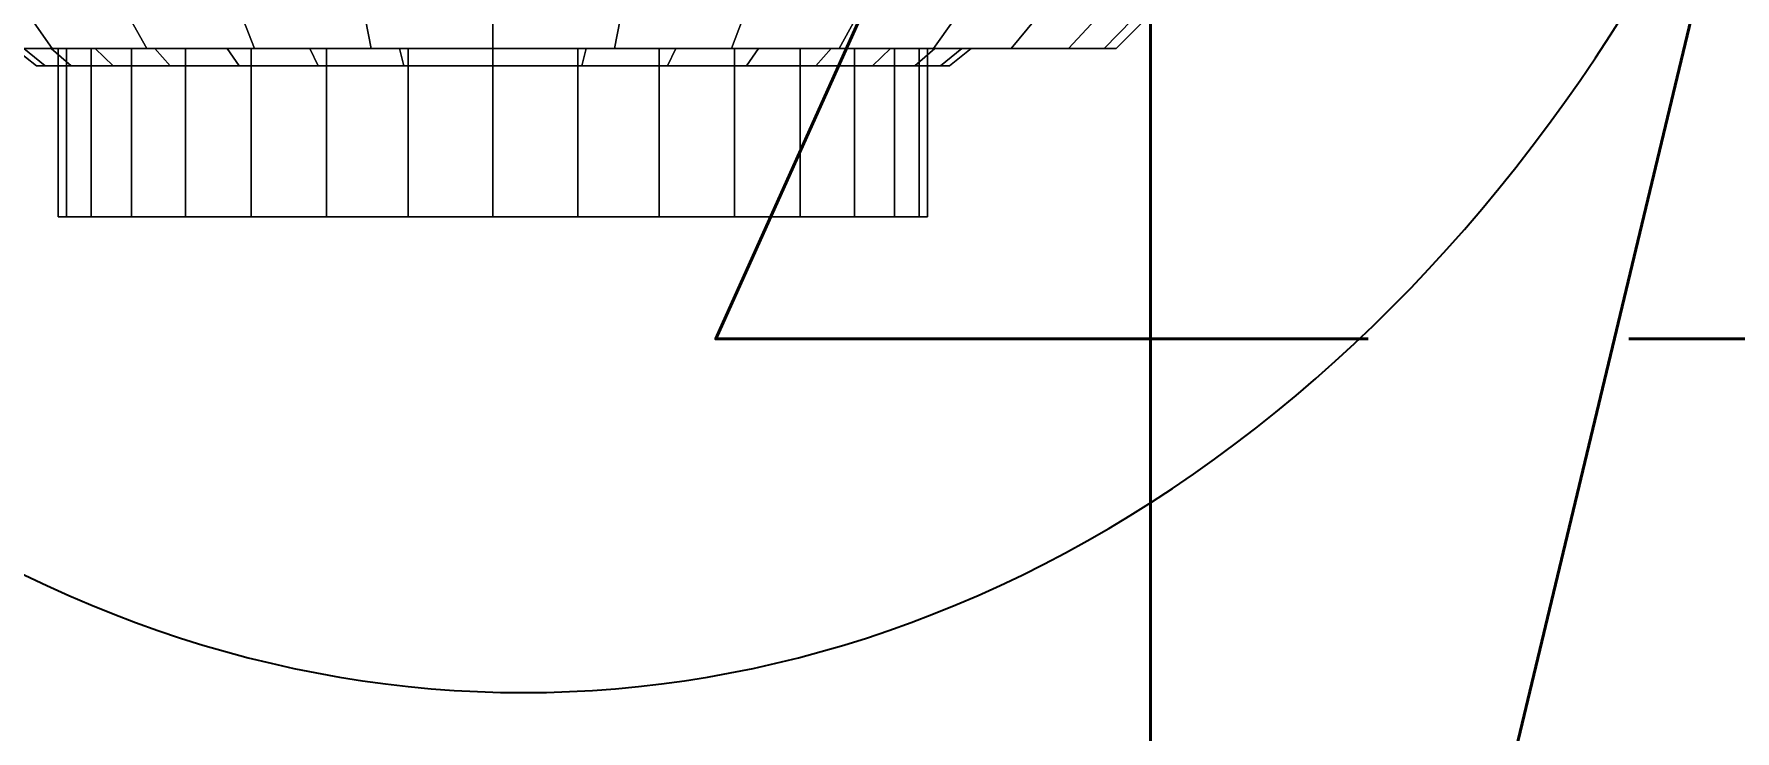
# Model space of a CAD drawing. Header units: millimetres. Extents: x -92759 to 184353, y -15225 to 86714.
# Drawn here: x -70428.9 to -70135.5, y 39227.7 to 39347.9 of the extents above; entities that cross this region are included whole.
import ezdxf

# ---------------------------------------------------------------- set-up
doc = ezdxf.new("R2010")
doc.units = ezdxf.units.MM
doc.linetypes.add('HIDDEN', pattern=[0.375, 0.25, -0.125])
for name, color, linetype in [('0-1', 9, 'Continuous'), ('A-_DETA----_E-2', 9, 'Continuous'), ('E-_LITG _ CKT -DB', 1, 'HIDDEN'), ('E-legend', 1, 'Continuous'), ('M-ACMV-EAF', 86, 'Continuous'), ('M-ACMV_FCU', 5, 'Continuous')]:
    doc.layers.add(name, color=color, linetype=linetype)
doc.layers.add('A-_DETA----_E-6', color=7, linetype='Continuous', true_color=0x969696)
doc.styles.add('Simplex', font='simplex_.ttf', dxfattribs={"width": 0.7, "height": 450})

# ---------------------------------------------------------------- blocks, each defined once
blk = doc.blocks.new('A$Cb2bf8f38')
at = {"layer": 'A-_DETA----_E-2'}
blk.add_ellipse((-27411.5, 7013.07), major_axis=(0, 320), ratio=0.767386, start_param=1.570796, end_param=4.712389, dxfattribs=at)
at = {"layer": 'A-_DETA----_E-6'}
blk.add_ellipse((-27411.5, 7013.07), major_axis=(0, 320), ratio=0.767386, start_param=1.570796, end_param=4.712389, dxfattribs=at)
blk = doc.blocks.new('A$Cccd3aec5')
at = {"layer": 'E-legend', "lineweight": 25, "style": 'Simplex', "width": 0.7}
blk.add_text('L4A', height=250, dxfattribs=at).set_placement((341.03, 366.01))
blk = doc.blocks.new('EL_B8_L1_R4')
at = {"layer": 'E-_LITG _ CKT -DB', "ltscale": 0.5}
blk.add_blockref('A$Cccd3aec5', (-17076.41, -34253.62), dxfattribs=at)
blk = doc.blocks.new('A$C1d36b151')
at = {"layer": 'M-ACMV-EAF', "lineweight": 5, "invisible_edges": 14}
for points in [[(-197, 67.22, 49.74), (-197, 68.66, 64.38), (-197, 101.16, 64.38), (-197, 99.09, 43.4)], [(-197, 68.66, 64.38), (-197, 67.22, 79.01), (-197, 99.09, 85.35), (-197, 101.16, 64.38)], [(-197, 62.95, 35.67), (-197, 67.22, 49.74), (-197, 99.09, 43.4), (-197, 92.98, 23.24)], [(-197, 67.22, 79.01), (-197, 62.95, 93.08), (-197, 92.98, 105.51), (-197, 99.09, 85.35)], [(-197, 56.02, 22.71), (-197, 62.95, 35.67), (-197, 92.98, 23.24), (-197, 83.04, 4.65)], [(-197, 62.95, 93.08), (-197, 56.02, 106.04), (-197, 83.04, 124.1), (-197, 92.98, 105.51)], [(-197, 46.69, 11.34), (-197, 56.02, 22.71), (-197, 83.04, 4.65), (-197, 69.67, -11.64)], [(-197, 56.02, 106.04), (-197, 46.69, 117.41), (-197, 69.67, 140.39), (-197, 83.04, 124.1)], [(-200, 67.22, 49.74), (-200, 68.66, 64.38), (-200, 72.41, 64.38), (-200, 70.9, 49.01)], [(-200, 68.66, 64.38), (-200, 67.22, 79.01), (-200, 70.9, 79.74), (-200, 72.41, 64.38)], [(-200, 62.95, 35.67), (-200, 67.22, 49.74), (-200, 70.9, 49.01), (-200, 66.42, 34.24)], [(-200, 67.22, 79.01), (-200, 62.95, 93.08), (-200, 66.42, 94.51), (-200, 70.9, 79.74)], [(-226, 57.41, 51.69), (-226, 58.66, 64.38), (-226, 68.66, 64.38), (-226, 67.22, 49.74)], [(-226, 58.66, 64.38), (-226, 57.41, 77.06), (-226, 67.22, 79.01), (-226, 68.66, 64.38)], [(-197, 35.33, 2.02), (-197, 46.69, 11.34), (-197, 69.67, -11.64), (-197, 53.38, -25.01)], [(-197, 46.69, 117.41), (-197, 35.33, 126.74), (-197, 53.38, 153.76), (-197, 69.67, 140.39)], [(-226, 53.71, 39.5), (-226, 57.41, 51.69), (-226, 67.22, 49.74), (-226, 62.95, 35.67)], [(-226, 57.41, 77.06), (-226, 53.71, 89.25), (-226, 62.95, 93.08), (-226, 67.22, 79.01)], [(-200, 56.02, 22.71), (-200, 62.95, 35.67), (-200, 66.42, 34.24), (-200, 59.14, 20.62)], [(-200, 62.95, 93.08), (-200, 56.02, 106.04), (-200, 59.14, 108.13), (-200, 66.42, 94.51)], [(-226, 47.71, 28.26), (-226, 53.71, 39.5), (-226, 62.95, 35.67), (-226, 56.02, 22.71)], [(-226, 53.71, 89.25), (-226, 47.71, 100.49), (-226, 56.02, 106.04), (-226, 62.95, 93.08)], [(-200, 46.69, 11.34), (-200, 56.02, 22.71), (-200, 59.14, 20.62), (-200, 49.34, 8.69)], [(-200, 56.02, 106.04), (-200, 46.69, 117.41), (-200, 49.34, 120.06), (-200, 59.14, 108.13)], [(-226, 39.62, 18.41), (-226, 47.71, 28.26), (-226, 56.02, 22.71), (-226, 46.69, 11.34)], [(-226, 47.71, 100.49), (-226, 39.62, 110.34), (-226, 46.69, 117.41), (-226, 56.02, 106.04)], [(-197, 22.36, -4.92), (-197, 35.33, 2.02), (-197, 53.38, -25.01), (-197, 34.8, -34.94)], [(-197, 35.33, 126.74), (-197, 22.36, 133.67), (-197, 34.8, 163.69), (-197, 53.38, 153.76)], [(-200, 35.33, 2.02), (-200, 46.69, 11.34), (-200, 49.34, 8.69), (-200, 37.41, -1.1)], [(-200, 46.69, 117.41), (-200, 35.33, 126.74), (-200, 37.41, 129.85), (-200, 49.34, 120.06)], [(-226, 29.77, 10.33), (-226, 39.62, 18.41), (-226, 46.69, 11.34), (-226, 35.33, 2.02)], [(-226, 39.62, 110.34), (-226, 29.77, 118.42), (-226, 35.33, 126.74), (-226, 46.69, 117.41)], [(-226, 18.53, 4.32), (-226, 29.77, 10.33), (-226, 35.33, 2.02), (-226, 22.36, -4.92)], [(-226, 29.77, 118.42), (-226, 18.53, 124.43), (-226, 22.36, 133.67), (-226, 35.33, 126.74)], [(-200, 22.36, -4.92), (-200, 35.33, 2.02), (-200, 37.41, -1.1), (-200, 23.8, -8.38)], [(-200, 35.33, 126.74), (-200, 22.36, 133.67), (-200, 23.8, 137.13), (-200, 37.41, 129.85)], [(-197, 8.29, -9.18), (-197, 22.36, -4.92), (-197, 34.8, -34.94), (-197, 14.63, -41.06)], [(-197, 22.36, 133.67), (-197, 8.29, 137.93), (-197, 14.63, 169.81), (-197, 34.8, 163.69)], [(-200, 8.29, -9.18), (-200, 22.36, -4.92), (-200, 23.8, -8.38), (-200, 9.02, -12.86)], [(-200, 22.36, 133.67), (-200, 8.29, 137.93), (-200, 9.02, 141.61), (-200, 23.8, 137.13)], [(-226, 6.34, 0.62), (-226, 18.53, 4.32), (-226, 22.36, -4.92), (-226, 8.29, -9.18)], [(-226, 18.53, 124.43), (-226, 6.34, 128.13), (-226, 8.29, 137.93), (-226, 22.36, 133.67)], [(-197, -6.34, -10.62), (-197, 8.29, -9.18), (-197, 14.63, -41.06), (-197, -6.34, -43.12)], [(-197, 8.29, 137.93), (-197, -6.34, 139.38), (-197, -6.34, 171.88), (-197, 14.63, 169.81)], [(-200, -6.34, -10.62), (-200, 8.29, -9.18), (-200, 9.02, -12.86), (-200, -6.34, -14.37)], [(-200, 8.29, 137.93), (-200, -6.34, 139.38), (-200, -6.34, 143.13), (-200, 9.02, 141.61)], [(-226, -6.34, -0.62), (-226, 6.34, 0.62), (-226, 8.29, -9.18), (-226, -6.34, -10.62)], [(-226, 6.34, 128.13), (-226, -6.34, 129.38), (-226, -6.34, 139.38), (-226, 8.29, 137.93)], [(-226, -6.34, 129.38), (-226, -19.02, 128.13), (-226, -20.97, 137.93), (-226, -6.34, 139.38)], [(-226, -19.02, 0.62), (-226, -6.34, -0.62), (-226, -6.34, -10.62), (-226, -20.97, -9.18)], [(-200, -6.34, 139.38), (-200, -20.97, 137.93), (-200, -21.7, 141.61), (-200, -6.34, 143.13)], [(-200, -20.97, -9.18), (-200, -6.34, -10.62), (-200, -6.34, -14.37), (-200, -21.7, -12.86)], [(-197, -6.34, 139.38), (-197, -20.97, 137.93), (-197, -27.31, 169.81), (-197, -6.34, 171.88)], [(-197, -20.97, -9.18), (-197, -6.34, -10.62), (-197, -6.34, -43.12), (-197, -27.31, -41.06)], [(-226, -19.02, 128.13), (-226, -31.21, 124.43), (-226, -35.04, 133.67), (-226, -20.97, 137.93)], [(-226, -31.21, 4.32), (-226, -19.02, 0.62), (-226, -20.97, -9.18), (-226, -35.04, -4.92)], [(-200, -20.97, 137.93), (-200, -35.04, 133.67), (-200, -36.48, 137.13), (-200, -21.7, 141.61)], [(-200, -35.04, -4.92), (-200, -20.97, -9.18), (-200, -21.7, -12.86), (-200, -36.48, -8.38)], [(-197, -20.97, 137.93), (-197, -35.04, 133.67), (-197, -47.48, 163.69), (-197, -27.31, 169.81)], [(-197, -35.04, -4.92), (-197, -20.97, -9.18), (-197, -27.31, -41.06), (-197, -47.48, -34.94)], [(-226, -31.21, 124.43), (-226, -42.45, 118.42), (-226, -48.01, 126.74), (-226, -35.04, 133.67)], [(-226, -42.45, 10.33), (-226, -31.21, 4.32), (-226, -35.04, -4.92), (-226, -48.01, 2.02)], [(-200, -35.04, 133.67), (-200, -48.01, 126.74), (-200, -50.09, 129.85), (-200, -36.48, 137.13)], [(-200, -48.01, 2.02), (-200, -35.04, -4.92), (-200, -36.48, -8.38), (-200, -50.09, -1.1)], [(-197, -35.04, 133.67), (-197, -48.01, 126.74), (-197, -66.06, 153.76), (-197, -47.48, 163.69)], [(-197, -48.01, 2.02), (-197, -35.04, -4.92), (-197, -47.48, -34.94), (-197, -66.06, -25.01)], [(-226, -42.45, 118.42), (-226, -52.3, 110.34), (-226, -59.37, 117.41), (-226, -48.01, 126.74)], [(-226, -52.3, 18.41), (-226, -42.45, 10.33), (-226, -48.01, 2.02), (-226, -59.37, 11.34)], [(-200, -48.01, 126.74), (-200, -59.37, 117.41), (-200, -62.03, 120.06), (-200, -50.09, 129.85)], [(-200, -59.37, 11.34), (-200, -48.01, 2.02), (-200, -50.09, -1.1), (-200, -62.03, 8.69)], [(-197, -48.01, 126.74), (-197, -59.37, 117.41), (-197, -82.35, 140.39), (-197, -66.06, 153.76)], [(-197, -59.37, 11.34), (-197, -48.01, 2.02), (-197, -66.06, -25.01), (-197, -82.35, -11.64)], [(-226, -52.3, 110.34), (-226, -60.39, 100.49), (-226, -68.7, 106.04), (-226, -59.37, 117.41)], [(-226, -60.39, 28.26), (-226, -52.3, 18.41), (-226, -59.37, 11.34), (-226, -68.7, 22.71)], [(-226, -60.39, 100.49), (-226, -66.39, 89.25), (-226, -75.63, 93.08), (-226, -68.7, 106.04)], [(-226, -66.39, 39.5), (-226, -60.39, 28.26), (-226, -68.7, 22.71), (-226, -75.63, 35.67)], [(-200, -59.37, 117.41), (-200, -68.7, 106.04), (-200, -71.82, 108.13), (-200, -62.03, 120.06)], [(-200, -68.7, 22.71), (-200, -59.37, 11.34), (-200, -62.03, 8.69), (-200, -71.82, 20.62)], [(-197, -59.37, 117.41), (-197, -68.7, 106.04), (-197, -95.72, 124.1), (-197, -82.35, 140.39)], [(-197, -68.7, 22.71), (-197, -59.37, 11.34), (-197, -82.35, -11.64), (-197, -95.72, 4.65)], [(-226, -66.39, 89.25), (-226, -70.09, 77.06), (-226, -79.9, 79.01), (-226, -75.63, 93.08)], [(-226, -70.09, 51.69), (-226, -66.39, 39.5), (-226, -75.63, 35.67), (-226, -79.9, 49.74)], [(-226, -70.09, 77.06), (-226, -71.34, 64.38), (-226, -81.34, 64.38), (-226, -79.9, 79.01)], [(-226, -71.34, 64.38), (-226, -70.09, 51.69), (-226, -79.9, 49.74), (-226, -81.34, 64.38)], [(-200, -68.7, 106.04), (-200, -75.63, 93.08), (-200, -79.1, 94.51), (-200, -71.82, 108.13)], [(-200, -75.63, 35.67), (-200, -68.7, 22.71), (-200, -71.82, 20.62), (-200, -79.1, 34.24)], [(-197, -68.7, 106.04), (-197, -75.63, 93.08), (-197, -105.66, 105.51), (-197, -95.72, 124.1)], [(-197, -75.63, 35.67), (-197, -68.7, 22.71), (-197, -95.72, 4.65), (-197, -105.66, 23.24)], [(-200, -75.63, 93.08), (-200, -79.9, 79.01), (-200, -83.58, 79.74), (-200, -79.1, 94.51)], [(-200, -79.9, 49.74), (-200, -75.63, 35.67), (-200, -79.1, 34.24), (-200, -83.58, 49.01)], [(-197, -75.63, 93.08), (-197, -79.9, 79.01), (-197, -111.77, 85.35), (-197, -105.66, 105.51)], [(-197, -79.9, 49.74), (-197, -75.63, 35.67), (-197, -105.66, 23.24), (-197, -111.77, 43.4)], [(-200, -79.9, 79.01), (-200, -81.34, 64.38), (-200, -85.09, 64.38), (-200, -83.58, 79.74)], [(-200, -81.34, 64.38), (-200, -79.9, 49.74), (-200, -83.58, 49.01), (-200, -85.09, 64.38)], [(-197, -79.9, 79.01), (-197, -81.34, 64.38), (-197, -113.84, 64.38), (-197, -111.77, 85.35)], [(-197, -81.34, 64.38), (-197, -79.9, 49.74), (-197, -111.77, 43.4), (-197, -113.84, 64.38)]]:
    blk.add_3dface(points, dxfattribs=at)
at = {"layer": 'M-ACMV-EAF', "lineweight": 5}
mesh = blk.add_polymesh((2, 32), dxfattribs=dict(at, n_close=True))
for k, corner in enumerate([(-197, -6.34, 171.88), (-197, -27.31, 169.81), (-197, -47.48, 163.69), (-197, -66.06, 153.76), (-197, -82.35, 140.39), (-197, -95.72, 124.1), (-197, -105.66, 105.51), (-197, -111.77, 85.35), (-197, -113.84, 64.38), (-197, -111.77, 43.4), (-197, -105.66, 23.24), (-197, -95.72, 4.65), (-197, -82.35, -11.64), (-197, -66.06, -25.01), (-197, -47.48, -34.94), (-197, -27.31, -41.06), (-197, -6.34, -43.12), (-197, 14.63, -41.06), (-197, 34.8, -34.94), (-197, 53.38, -25.01), (-197, 69.67, -11.64), (-197, 83.04, 4.65), (-197, 92.98, 23.24), (-197, 99.09, 43.4), (-197, 101.16, 64.38), (-197, 99.09, 85.35), (-197, 92.98, 105.51), (-197, 83.04, 124.1), (-197, 69.67, 140.39), (-197, 53.38, 153.76), (-197, 34.8, 163.69), (-197, 14.63, 169.81), (-192, -6.34, 176.88), (-192, -28.29, 174.71), (-192, -49.39, 168.31), (-192, -68.84, 157.92), (-192, -85.89, 143.93), (-192, -99.88, 126.88), (-192, -110.28, 107.43), (-192, -116.68, 86.32), (-192, -118.84, 64.38), (-192, -116.68, 42.43), (-192, -110.28, 21.32), (-192, -99.88, 1.87), (-192, -85.89, -15.17), (-192, -68.84, -29.16), (-192, -49.39, -39.56), (-192, -28.29, -45.96), (-192, -6.34, -48.12), (-192, 15.61, -45.96), (-192, 36.71, -39.56), (-192, 56.16, -29.16), (-192, 73.21, -15.17), (-192, 87.2, 1.87), (-192, 97.6, 21.32), (-192, 104, 42.43), (-192, 106.16, 64.38), (-192, 104, 86.32), (-192, 97.6, 107.43), (-192, 87.2, 126.88), (-192, 73.21, 143.93), (-192, 56.16, 157.92), (-192, 36.71, 168.31), (-192, 15.61, 174.71)]):
    mesh.set_mesh_vertex(divmod(k, 32), corner)
mesh = blk.add_polymesh((2, 32), dxfattribs=dict(at, n_close=True))
for k, corner in enumerate([(-200, -6.34, 143.13), (-200, -21.7, 141.61), (-200, -36.48, 137.13), (-200, -50.09, 129.85), (-200, -62.03, 120.06), (-200, -71.82, 108.13), (-200, -79.1, 94.51), (-200, -83.58, 79.74), (-200, -85.09, 64.38), (-200, -83.58, 49.01), (-200, -79.1, 34.24), (-200, -71.82, 20.62), (-200, -62.03, 8.69), (-200, -50.09, -1.1), (-200, -36.48, -8.38), (-200, -21.7, -12.86), (-200, -6.34, -14.37), (-200, 9.02, -12.86), (-200, 23.8, -8.38), (-200, 37.41, -1.1), (-200, 49.34, 8.69), (-200, 59.14, 20.62), (-200, 66.42, 34.24), (-200, 70.9, 49.01), (-200, 72.41, 64.38), (-200, 70.9, 79.74), (-200, 66.42, 94.51), (-200, 59.14, 108.13), (-200, 49.34, 120.06), (-200, 37.41, 129.85), (-200, 23.8, 137.13), (-200, 9.02, 141.61), (-197, -6.34, 146.88), (-197, -22.44, 145.29), (-197, -37.91, 140.6), (-197, -52.17, 132.97), (-197, -64.68, 122.71), (-197, -74.94, 110.21), (-197, -82.56, 95.95), (-197, -87.26, 80.47), (-197, -88.84, 64.38), (-197, -87.26, 48.28), (-197, -82.56, 32.8), (-197, -74.94, 18.54), (-197, -64.68, 6.04), (-197, -52.17, -4.22), (-197, -37.91, -11.84), (-197, -22.44, -16.54), (-197, -6.34, -18.12), (-197, 9.75, -16.54), (-197, 25.23, -11.84), (-197, 39.49, -4.22), (-197, 52, 6.04), (-197, 62.26, 18.54), (-197, 69.88, 32.8), (-197, 74.57, 48.28), (-197, 76.16, 64.38), (-197, 74.57, 80.47), (-197, 69.88, 95.95), (-197, 62.26, 110.21), (-197, 52, 122.71), (-197, 39.49, 132.97), (-197, 25.23, 140.6), (-197, 9.75, 145.29)]):
    mesh.set_mesh_vertex(divmod(k, 32), corner)
mesh = blk.add_polymesh((2, 32), dxfattribs=dict(at, n_close=True))
for k, corner in enumerate([(-226, -6.34, 139.38), (-226, -20.97, 137.93), (-226, -35.04, 133.67), (-226, -48.01, 126.74), (-226, -59.37, 117.41), (-226, -68.7, 106.04), (-226, -75.63, 93.08), (-226, -79.9, 79.01), (-226, -81.34, 64.38), (-226, -79.9, 49.74), (-226, -75.63, 35.67), (-226, -68.7, 22.71), (-226, -59.37, 11.34), (-226, -48.01, 2.02), (-226, -35.04, -4.92), (-226, -20.97, -9.18), (-226, -6.34, -10.62), (-226, 8.29, -9.18), (-226, 22.36, -4.92), (-226, 35.33, 2.02), (-226, 46.69, 11.34), (-226, 56.02, 22.71), (-226, 62.95, 35.67), (-226, 67.22, 49.74), (-226, 68.66, 64.38), (-226, 67.22, 79.01), (-226, 62.95, 93.08), (-226, 56.02, 106.04), (-226, 46.69, 117.41), (-226, 35.33, 126.74), (-226, 22.36, 133.67), (-226, 8.29, 137.93), (-197, -6.34, 139.38), (-197, -20.97, 137.93), (-197, -35.04, 133.67), (-197, -48.01, 126.74), (-197, -59.37, 117.41), (-197, -68.7, 106.04), (-197, -75.63, 93.08), (-197, -79.9, 79.01), (-197, -81.34, 64.38), (-197, -79.9, 49.74), (-197, -75.63, 35.67), (-197, -68.7, 22.71), (-197, -59.37, 11.34), (-197, -48.01, 2.02), (-197, -35.04, -4.92), (-197, -20.97, -9.18), (-197, -6.34, -10.62), (-197, 8.29, -9.18), (-197, 22.36, -4.92), (-197, 35.33, 2.02), (-197, 46.69, 11.34), (-197, 56.02, 22.71), (-197, 62.95, 35.67), (-197, 67.22, 49.74), (-197, 68.66, 64.38), (-197, 67.22, 79.01), (-197, 62.95, 93.08), (-197, 56.02, 106.04), (-197, 46.69, 117.41), (-197, 35.33, 126.74), (-197, 22.36, 133.67), (-197, 8.29, 137.93)]):
    mesh.set_mesh_vertex(divmod(k, 32), corner)
blk = doc.blocks.new('ACMV_B8L1_R9')
at = {"layer": 'M-ACMV-EAF', "rotation": 90}
blk.add_blockref('A$C1d36b151', (219446.89, -70412.24), dxfattribs=at)

msp = doc.modelspace()

# ---------------------------------------------------------------- block references
at = {"layer": '0-1'}
msp.add_blockref('A$Cb2bf8f38', (-42933.02, 32541.24), dxfattribs=at)

# ---------------------------------------------------------------- next in the draw order: block references
at = {"color": 0}
msp.add_blockref('EL_B8_L1_R4', (-53725.95, 73099.58), dxfattribs=at)

# ---------------------------------------------------------------- next in the draw order: block references
at = {"layer": 'M-ACMV_FCU', "color": 5}
msp.add_blockref('ACMV_B8L1_R9', (-289803.02, 109954.6), dxfattribs=at)

doc.saveas('drawing.dxf')
